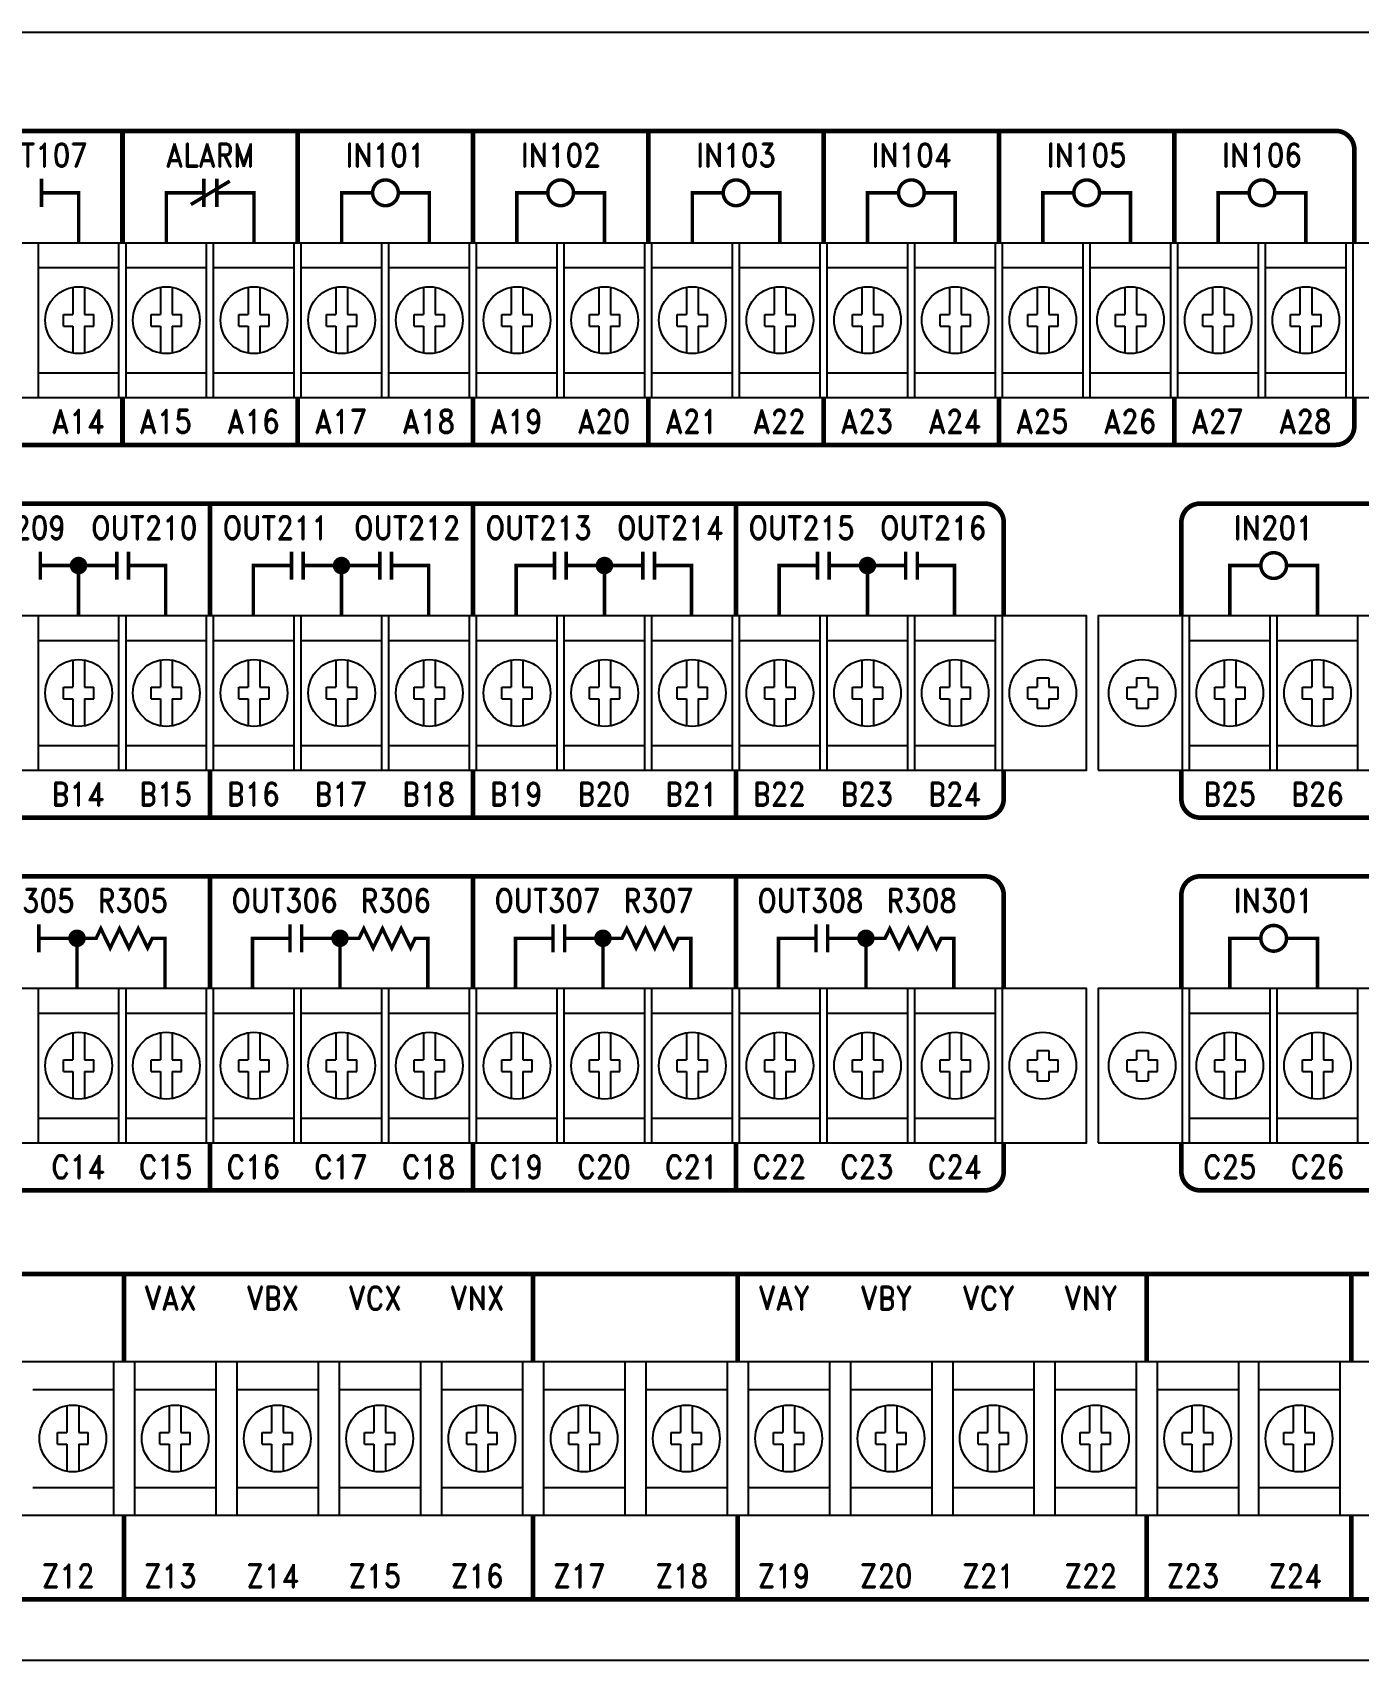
# Model space of a CAD drawing. Extents: x 3.1 to 20.4, y 4.9 to 12.2.
# Drawn here: x 8.7 to 14.38, y 5.27 to 12.23 of the extents above; entities that cross this region are included whole.
import ezdxf
from ezdxf.enums import TextEntityAlignment as Align

# ---------------------------------------------------------------- set-up
doc = ezdxf.new("R2010")
doc.units = 0
doc.header["$MEASUREMENT"] = 0
doc.layers.get('0').update_dxf_attribs({"linetype": 'CONTINUOUS'})
doc.styles.add('ROMAND', font='ROMAND', dxfattribs={"width": 0.875})

msp = doc.modelspace()

# ---------------------------------------------------------------- linework, layer by layer
for p, q in [((20.315, 12.233), (3.185, 12.233)), ((8.7275, 10.672), (8.7275, 11.332)), ((9.0725, 10.672), (9.0725, 11.332)), ((9.1025, 10.672), (9.1025, 11.332)), ((9.4475, 10.672), (9.4475, 11.332)), ((9.4775, 10.672), (9.4775, 11.332)), ((9.8225, 10.672), (9.8225, 11.332)), ((9.8525, 10.672), (9.8525, 11.332)), ((10.1975, 10.672), (10.1975, 11.332)), ((10.2275, 10.672), (10.2275, 11.332)), ((10.5725, 10.672), (10.5725, 11.332)), ((10.6025, 10.672), (10.6025, 11.332)), ((10.9475, 10.672), (10.9475, 11.332)), ((10.9775, 10.672), (10.9775, 11.332)), ((11.3225, 10.672), (11.3225, 11.332)), ((11.3525, 10.672), (11.3525, 11.332)), ((11.6975, 10.672), (11.6975, 11.332)), ((11.7275, 10.672), (11.7275, 11.332)), ((12.0725, 10.672), (12.0725, 11.332)), ((12.1025, 10.672), (12.1025, 11.332)), ((12.4475, 10.672), (12.4475, 11.332)), ((12.4775, 10.672), (12.4775, 11.332)), ((12.8225, 10.672), (12.8225, 11.332)), ((12.8525, 10.672), (12.8525, 11.332)), ((13.1975, 10.672), (13.1975, 11.332)), ((13.2275, 10.672), (13.2275, 11.332)), ((13.5725, 10.672), (13.5725, 11.332)), ((13.6025, 10.672), (13.6025, 11.332)), ((13.9475, 10.672), (13.9475, 11.332)), ((13.9775, 10.672), (13.9775, 11.332)), ((14.3225, 10.672), (14.3225, 11.332)), ((14.3525, 10.672), (14.3525, 11.332)), ((8.7275, 11.227), (9.0725, 11.227)), ((9.1025, 11.227), (9.4475, 11.227)), ((9.4775, 11.227), (9.8225, 11.227)), ((9.8525, 11.227), (10.1975, 11.227)), ((10.2275, 11.227), (10.5725, 11.227)), ((10.6025, 11.227), (10.9475, 11.227)), ((10.9775, 11.227), (11.3225, 11.227)), ((11.3525, 11.227), (11.6975, 11.227)), ((11.7275, 11.227), (12.0725, 11.227)), ((12.1025, 11.227), (12.4475, 11.227)), ((12.4775, 11.227), (12.8225, 11.227)), ((12.8525, 11.227), (13.1975, 11.227)), ((13.2275, 11.227), (13.5725, 11.227)), ((13.6025, 11.227), (13.9475, 11.227)), ((13.9775, 11.227), (14.3225, 11.227)), ((8.7275, 10.777), (9.0725, 10.777)), ((9.1025, 10.777), (9.4475, 10.777)), ((9.4775, 10.777), (9.8225, 10.777)), ((9.8525, 10.777), (10.1975, 10.777)), ((10.2275, 10.777), (10.5725, 10.777)), ((10.6025, 10.777), (10.9475, 10.777)), ((10.9775, 10.777), (11.3225, 10.777)), ((11.3525, 10.777), (11.6975, 10.777)), ((11.7275, 10.777), (12.0725, 10.777)), ((12.1025, 10.777), (12.4475, 10.777)), ((12.4775, 10.777), (12.8225, 10.777)), ((12.8525, 10.777), (13.1975, 10.777)), ((13.2275, 10.777), (13.5725, 10.777)), ((13.6025, 10.777), (13.9475, 10.777)), ((13.9775, 10.777), (14.3225, 10.777)), ((8.7275, 9.077), (8.7275, 9.737)), ((9.0725, 9.077), (9.0725, 9.737)), ((9.1025, 9.077), (9.1025, 9.737)), ((9.4475, 9.077), (9.4475, 9.737)), ((9.4775, 9.077), (9.4775, 9.737)), ((9.8225, 9.077), (9.8225, 9.737)), ((9.8525, 9.077), (9.8525, 9.737)), ((10.1975, 9.077), (10.1975, 9.737)), ((10.2275, 9.077), (10.2275, 9.737)), ((10.5725, 9.077), (10.5725, 9.737)), ((10.6025, 9.077), (10.6025, 9.737)), ((10.9475, 9.077), (10.9475, 9.737)), ((10.9775, 9.077), (10.9775, 9.737)), ((11.3225, 9.077), (11.3225, 9.737)), ((11.3525, 9.077), (11.3525, 9.737)), ((11.6975, 9.077), (11.6975, 9.737)), ((11.7275, 9.077), (11.7275, 9.737)), ((12.0725, 9.077), (12.0725, 9.737)), ((12.1025, 9.077), (12.1025, 9.737)), ((12.4475, 9.077), (12.4475, 9.737)), ((12.4775, 9.077), (12.4775, 9.737)), ((12.8225, 9.077), (12.8225, 9.737)), ((12.8525, 9.077), (12.8525, 9.737)), ((13.6225, 9.077), (13.6225, 9.737)), ((13.6525, 9.077), (13.6525, 9.737)), ((13.9975, 9.077), (13.9975, 9.737)), ((14.0275, 9.077), (14.0275, 9.737)), ((14.3725, 9.077), (14.3725, 9.737)), ((8.7275, 9.632), (9.0725, 9.632)), ((9.1025, 9.632), (9.4475, 9.632)), ((9.4775, 9.632), (9.8225, 9.632)), ((9.8525, 9.632), (10.1975, 9.632)), ((10.2275, 9.632), (10.5725, 9.632)), ((10.6025, 9.632), (10.9475, 9.632)), ((10.9775, 9.632), (11.3225, 9.632)), ((11.3525, 9.632), (11.6975, 9.632)), ((11.7275, 9.632), (12.0725, 9.632)), ((12.1025, 9.632), (12.4475, 9.632)), ((12.4775, 9.632), (12.8225, 9.632)), ((13.6525, 9.632), (13.9975, 9.632)), ((14.0275, 9.632), (14.3725, 9.632)), ((8.7275, 9.182), (9.0725, 9.182)), ((9.1025, 9.182), (9.4475, 9.182)), ((9.4775, 9.182), (9.8225, 9.182)), ((9.8525, 9.182), (10.1975, 9.182)), ((10.2275, 9.182), (10.5725, 9.182)), ((10.6025, 9.182), (10.9475, 9.182)), ((10.9775, 9.182), (11.3225, 9.182)), ((11.3525, 9.182), (11.6975, 9.182)), ((11.7275, 9.182), (12.0725, 9.182)), ((12.1025, 9.182), (12.4475, 9.182)), ((12.4775, 9.182), (12.8225, 9.182)), ((13.6525, 9.182), (13.9975, 9.182)), ((14.0275, 9.182), (14.3725, 9.182)), ((8.7275, 7.482), (8.7275, 8.142)), ((9.0725, 7.482), (9.0725, 8.142)), ((9.1025, 7.482), (9.1025, 8.142)), ((9.4475, 7.482), (9.4475, 8.142)), ((9.4775, 7.482), (9.4775, 8.142)), ((9.8225, 7.482), (9.8225, 8.142)), ((9.8525, 7.482), (9.8525, 8.142)), ((10.1975, 7.482), (10.1975, 8.142)), ((10.2275, 7.482), (10.2275, 8.142)), ((10.5725, 7.482), (10.5725, 8.142)), ((10.6025, 7.482), (10.6025, 8.142)), ((10.9475, 7.482), (10.9475, 8.142)), ((10.9775, 7.482), (10.9775, 8.142)), ((11.3225, 7.482), (11.3225, 8.142)), ((11.3525, 7.482), (11.3525, 8.142)), ((11.6975, 7.482), (11.6975, 8.142)), ((11.7275, 7.482), (11.7275, 8.142)), ((12.0725, 7.482), (12.0725, 8.142)), ((12.1025, 7.482), (12.1025, 8.142)), ((12.4475, 7.482), (12.4475, 8.142)), ((12.4775, 7.482), (12.4775, 8.142)), ((12.8225, 7.482), (12.8225, 8.142)), ((12.8525, 7.482), (12.8525, 8.142)), ((13.6225, 7.482), (13.6225, 8.142)), ((13.6525, 7.482), (13.6525, 8.142)), ((13.9975, 7.482), (13.9975, 8.142)), ((14.0275, 7.482), (14.0275, 8.142)), ((14.3725, 7.482), (14.3725, 8.142)), ((8.7275, 8.037), (9.0725, 8.037)), ((9.1025, 8.037), (9.4475, 8.037)), ((9.4775, 8.037), (9.8225, 8.037)), ((9.8525, 8.037), (10.1975, 8.037)), ((10.2275, 8.037), (10.5725, 8.037)), ((10.6025, 8.037), (10.9475, 8.037)), ((10.9775, 8.037), (11.3225, 8.037)), ((11.3525, 8.037), (11.6975, 8.037)), ((11.7275, 8.037), (12.0725, 8.037)), ((12.1025, 8.037), (12.4475, 8.037)), ((12.4775, 8.037), (12.8225, 8.037)), ((13.6525, 8.037), (13.9975, 8.037)), ((14.0275, 8.037), (14.3725, 8.037)), ((8.7275, 7.587), (9.0725, 7.587)), ((9.1025, 7.587), (9.4475, 7.587)), ((9.4775, 7.587), (9.8225, 7.587)), ((9.8525, 7.587), (10.1975, 7.587)), ((10.2275, 7.587), (10.5725, 7.587)), ((10.6025, 7.587), (10.9475, 7.587)), ((10.9775, 7.587), (11.3225, 7.587)), ((11.3525, 7.587), (11.6975, 7.587)), ((11.7275, 7.587), (12.0725, 7.587)), ((12.1025, 7.587), (12.4475, 7.587)), ((12.4775, 7.587), (12.8225, 7.587)), ((13.6525, 7.587), (13.9975, 7.587)), ((14.0275, 7.587), (14.3725, 7.587)), ((8.7038, 6.427), (9.0488, 6.427)), ((9.1413, 6.427), (9.4863, 6.427)), ((9.5788, 6.427), (9.9238, 6.427)), ((10.0162, 6.427), (10.3613, 6.427)), ((10.4537, 6.427), (10.7988, 6.427)), ((10.8912, 6.427), (11.2363, 6.427)), ((11.3287, 6.427), (11.6738, 6.427)), ((11.7662, 6.427), (12.1113, 6.427)), ((12.2037, 6.427), (12.5488, 6.427)), ((12.6412, 6.427), (12.9863, 6.427)), ((13.0787, 6.427), (13.4238, 6.427)), ((13.5162, 6.427), (13.8613, 6.427)), ((13.9494, 6.427), (14.2944, 6.427)), ((8.7038, 6.007), (9.0488, 6.007)), ((9.1413, 6.007), (9.4863, 6.007)), ((9.5788, 6.007), (9.9238, 6.007)), ((10.0162, 6.007), (10.3613, 6.007)), ((10.4537, 6.007), (10.7988, 6.007)), ((10.8912, 6.007), (11.2363, 6.007)), ((11.3287, 6.007), (11.6738, 6.007)), ((11.7662, 6.007), (12.1113, 6.007)), ((12.2037, 6.007), (12.5488, 6.007)), ((12.6412, 6.007), (12.9863, 6.007)), ((13.0787, 6.007), (13.4238, 6.007)), ((13.5162, 6.007), (13.8613, 6.007)), ((13.9494, 6.007), (14.2944, 6.007)), ((20.315, 5.267), (3.185, 5.267))]:
    msp.add_line(p, q)
at = {"linetype": 'CONTINUOUS'}
for p, q in [((8.875, 11.1428), (8.875, 11.027)), ((8.925, 11.1428), (8.925, 11.027)), ((9.25, 11.1428), (9.25, 11.027)), ((9.3, 11.1428), (9.3, 11.027)), ((9.625, 11.1428), (9.625, 11.027)), ((9.675, 11.1428), (9.675, 11.027)), ((10, 11.1428), (10, 11.027)), ((10.05, 11.1428), (10.05, 11.027)), ((10.375, 11.1428), (10.375, 11.027)), ((10.425, 11.1428), (10.425, 11.027)), ((10.75, 11.1428), (10.75, 11.027)), ((10.8, 11.1428), (10.8, 11.027)), ((11.125, 11.1428), (11.125, 11.027)), ((11.175, 11.1428), (11.175, 11.027)), ((11.5, 11.1428), (11.5, 11.027)), ((11.55, 11.1428), (11.55, 11.027)), ((11.875, 11.1428), (11.875, 11.027)), ((11.925, 11.1428), (11.925, 11.027)), ((12.25, 11.1428), (12.25, 11.027)), ((12.3, 11.1428), (12.3, 11.027)), ((12.625, 11.1428), (12.625, 11.027)), ((12.675, 11.1428), (12.675, 11.027)), ((13, 11.1428), (13, 11.027)), ((13.05, 11.1428), (13.05, 11.027)), ((13.375, 11.1428), (13.375, 11.027)), ((13.425, 11.1428), (13.425, 11.027)), ((13.75, 11.1428), (13.75, 11.027)), ((13.8, 11.1428), (13.8, 11.027)), ((14.125, 11.1428), (14.125, 11.027)), ((14.175, 11.1428), (14.175, 11.027)), ((8.835, 10.977), (8.835, 11.027)), ((8.835, 11.027), (8.875, 11.027)), ((8.925, 11.027), (8.965, 11.027)), ((8.965, 10.977), (8.965, 11.027)), ((9.21, 11.027), (9.25, 11.027)), ((9.21, 10.977), (9.21, 11.027)), ((9.3, 11.027), (9.34, 11.027)), ((9.34, 10.977), (9.34, 11.027)), ((9.585, 10.977), (9.585, 11.027)), ((9.585, 11.027), (9.625, 11.027)), ((9.675, 11.027), (9.715, 11.027)), ((9.715, 10.977), (9.715, 11.027)), ((9.96, 10.977), (9.96, 11.027)), ((9.96, 11.027), (10, 11.027)), ((10.05, 11.027), (10.09, 11.027)), ((10.09, 10.977), (10.09, 11.027)), ((10.335, 11.027), (10.375, 11.027)), ((10.335, 10.977), (10.335, 11.027)), ((10.425, 11.027), (10.465, 11.027)), ((10.465, 10.977), (10.465, 11.027)), ((10.71, 10.977), (10.71, 11.027)), ((10.71, 11.027), (10.75, 11.027)), ((10.8, 11.027), (10.84, 11.027)), ((10.84, 10.977), (10.84, 11.027)), ((11.085, 10.977), (11.085, 11.027)), ((11.085, 11.027), (11.125, 11.027)), ((11.175, 11.027), (11.215, 11.027)), ((11.215, 10.977), (11.215, 11.027)), ((11.46, 10.977), (11.46, 11.027)), ((11.46, 11.027), (11.5, 11.027)), ((11.55, 11.027), (11.59, 11.027)), ((11.59, 10.977), (11.59, 11.027)), ((11.835, 10.977), (11.835, 11.027)), ((11.835, 11.027), (11.875, 11.027)), ((11.925, 11.027), (11.965, 11.027)), ((11.965, 10.977), (11.965, 11.027)), ((12.21, 10.977), (12.21, 11.027)), ((12.21, 11.027), (12.25, 11.027)), ((12.3, 11.027), (12.34, 11.027)), ((12.34, 10.977), (12.34, 11.027)), ((12.585, 10.977), (12.585, 11.027)), ((12.585, 11.027), (12.625, 11.027)), ((12.675, 11.027), (12.715, 11.027)), ((12.715, 10.977), (12.715, 11.027)), ((12.96, 10.977), (12.96, 11.027)), ((12.96, 11.027), (13, 11.027)), ((13.05, 11.027), (13.09, 11.027)), ((13.09, 10.977), (13.09, 11.027)), ((13.335, 11.027), (13.375, 11.027)), ((13.335, 10.977), (13.335, 11.027)), ((13.425, 11.027), (13.465, 11.027)), ((13.465, 10.977), (13.465, 11.027)), ((13.71, 10.977), (13.71, 11.027)), ((13.71, 11.027), (13.75, 11.027)), ((13.8, 11.027), (13.84, 11.027)), ((13.84, 10.977), (13.84, 11.027)), ((14.085, 10.977), (14.085, 11.027)), ((14.085, 11.027), (14.125, 11.027)), ((14.175, 11.027), (14.215, 11.027)), ((14.215, 10.977), (14.215, 11.027)), ((8.835, 10.977), (8.875, 10.977)), ((8.875, 10.977), (8.875, 10.8612)), ((8.925, 10.977), (8.925, 10.8612)), ((8.925, 10.977), (8.965, 10.977)), ((9.21, 10.977), (9.25, 10.977)), ((9.25, 10.977), (9.25, 10.8612)), ((9.3, 10.977), (9.3, 10.8612)), ((9.3, 10.977), (9.34, 10.977)), ((9.585, 10.977), (9.625, 10.977)), ((9.625, 10.977), (9.625, 10.8612)), ((9.675, 10.977), (9.675, 10.8612)), ((9.675, 10.977), (9.715, 10.977)), ((9.96, 10.977), (10, 10.977)), ((10, 10.977), (10, 10.8612)), ((10.05, 10.977), (10.05, 10.8612)), ((10.05, 10.977), (10.09, 10.977)), ((10.335, 10.977), (10.375, 10.977)), ((10.375, 10.977), (10.375, 10.8612)), ((10.425, 10.977), (10.425, 10.8612)), ((10.425, 10.977), (10.465, 10.977)), ((10.71, 10.977), (10.75, 10.977)), ((10.75, 10.977), (10.75, 10.8612)), ((10.8, 10.977), (10.8, 10.8612)), ((10.8, 10.977), (10.84, 10.977)), ((11.085, 10.977), (11.125, 10.977)), ((11.125, 10.977), (11.125, 10.8612)), ((11.175, 10.977), (11.175, 10.8612)), ((11.175, 10.977), (11.215, 10.977)), ((11.46, 10.977), (11.5, 10.977)), ((11.5, 10.977), (11.5, 10.8612)), ((11.55, 10.977), (11.55, 10.8612)), ((11.55, 10.977), (11.59, 10.977)), ((11.835, 10.977), (11.875, 10.977)), ((11.875, 10.977), (11.875, 10.8612)), ((11.925, 10.977), (11.925, 10.8612)), ((11.925, 10.977), (11.965, 10.977)), ((12.21, 10.977), (12.25, 10.977)), ((12.25, 10.977), (12.25, 10.8612)), ((12.3, 10.977), (12.3, 10.8612)), ((12.3, 10.977), (12.34, 10.977)), ((12.585, 10.977), (12.625, 10.977)), ((12.625, 10.977), (12.625, 10.8612)), ((12.675, 10.977), (12.675, 10.8612)), ((12.675, 10.977), (12.715, 10.977)), ((12.96, 10.977), (13, 10.977)), ((13, 10.977), (13, 10.8612)), ((13.05, 10.977), (13.05, 10.8612)), ((13.05, 10.977), (13.09, 10.977)), ((13.335, 10.977), (13.375, 10.977)), ((13.375, 10.977), (13.375, 10.8612)), ((13.425, 10.977), (13.425, 10.8612)), ((13.425, 10.977), (13.465, 10.977)), ((13.71, 10.977), (13.75, 10.977)), ((13.75, 10.977), (13.75, 10.8612)), ((13.8, 10.977), (13.8, 10.8612)), ((13.8, 10.977), (13.84, 10.977)), ((14.085, 10.977), (14.125, 10.977)), ((14.125, 10.977), (14.125, 10.8612)), ((14.175, 10.977), (14.175, 10.8612)), ((14.175, 10.977), (14.215, 10.977)), ((8.875, 9.5478), (8.875, 9.432)), ((8.925, 9.5478), (8.925, 9.432)), ((9.25, 9.5478), (9.25, 9.432)), ((9.3, 9.5478), (9.3, 9.432)), ((9.625, 9.5478), (9.625, 9.432)), ((9.675, 9.5478), (9.675, 9.432)), ((10, 9.5478), (10, 9.432)), ((10.05, 9.5478), (10.05, 9.432)), ((10.375, 9.5478), (10.375, 9.432)), ((10.425, 9.5478), (10.425, 9.432)), ((10.75, 9.5478), (10.75, 9.432)), ((10.8, 9.5478), (10.8, 9.432)), ((11.125, 9.5478), (11.125, 9.432)), ((11.175, 9.5478), (11.175, 9.432)), ((11.5, 9.5478), (11.5, 9.432)), ((11.55, 9.5478), (11.55, 9.432)), ((11.875, 9.5478), (11.875, 9.432)), ((11.925, 9.5478), (11.925, 9.432)), ((12.25, 9.5478), (12.25, 9.432)), ((12.3, 9.5478), (12.3, 9.432)), ((12.625, 9.5478), (12.625, 9.432)), ((12.675, 9.5478), (12.675, 9.432)), ((13.8, 9.5478), (13.8, 9.432)), ((13.85, 9.5478), (13.85, 9.432)), ((14.175, 9.5478), (14.175, 9.432)), ((14.225, 9.5478), (14.225, 9.432)), ((8.835, 9.432), (8.875, 9.432)), ((8.835, 9.382), (8.835, 9.432)), ((8.925, 9.432), (8.965, 9.432)), ((8.965, 9.382), (8.965, 9.432)), ((9.21, 9.432), (9.25, 9.432)), ((9.21, 9.382), (9.21, 9.432)), ((9.3, 9.432), (9.34, 9.432)), ((9.34, 9.382), (9.34, 9.432)), ((9.585, 9.432), (9.625, 9.432)), ((9.585, 9.382), (9.585, 9.432)), ((9.675, 9.432), (9.715, 9.432)), ((9.715, 9.382), (9.715, 9.432)), ((9.96, 9.382), (9.96, 9.432)), ((9.96, 9.432), (10, 9.432)), ((10.05, 9.432), (10.09, 9.432)), ((10.09, 9.382), (10.09, 9.432)), ((10.335, 9.432), (10.375, 9.432)), ((10.335, 9.382), (10.335, 9.432)), ((10.425, 9.432), (10.465, 9.432)), ((10.465, 9.382), (10.465, 9.432)), ((10.71, 9.382), (10.71, 9.432)), ((10.71, 9.432), (10.75, 9.432)), ((10.8, 9.432), (10.84, 9.432)), ((10.84, 9.382), (10.84, 9.432)), ((11.085, 9.382), (11.085, 9.432)), ((11.085, 9.432), (11.125, 9.432)), ((11.175, 9.432), (11.215, 9.432)), ((11.215, 9.382), (11.215, 9.432)), ((11.46, 9.382), (11.46, 9.432)), ((11.46, 9.432), (11.5, 9.432)), ((11.55, 9.432), (11.59, 9.432)), ((11.59, 9.382), (11.59, 9.432)), ((11.835, 9.382), (11.835, 9.432)), ((11.835, 9.432), (11.875, 9.432)), ((11.925, 9.432), (11.965, 9.432)), ((11.965, 9.382), (11.965, 9.432)), ((12.21, 9.382), (12.21, 9.432)), ((12.21, 9.432), (12.25, 9.432)), ((12.3, 9.432), (12.34, 9.432)), ((12.34, 9.382), (12.34, 9.432)), ((12.585, 9.382), (12.585, 9.432)), ((12.585, 9.432), (12.625, 9.432)), ((12.675, 9.432), (12.715, 9.432)), ((12.715, 9.382), (12.715, 9.432)), ((12.96, 9.432), (13, 9.432)), ((12.96, 9.382), (12.96, 9.432)), ((13, 9.472), (13, 9.432)), ((13, 9.472), (13.05, 9.472)), ((13.05, 9.472), (13.05, 9.432)), ((13.05, 9.432), (13.09, 9.432)), ((13.09, 9.382), (13.09, 9.432)), ((13.385, 9.382), (13.385, 9.432)), ((13.385, 9.432), (13.425, 9.432)), ((13.425, 9.472), (13.425, 9.432)), ((13.425, 9.472), (13.475, 9.472)), ((13.475, 9.472), (13.475, 9.432)), ((13.475, 9.432), (13.515, 9.432)), ((13.515, 9.382), (13.515, 9.432)), ((13.76, 9.382), (13.76, 9.432)), ((13.76, 9.432), (13.8, 9.432)), ((13.85, 9.432), (13.89, 9.432)), ((13.89, 9.382), (13.89, 9.432)), ((14.135, 9.382), (14.135, 9.432)), ((14.135, 9.432), (14.175, 9.432)), ((14.225, 9.432), (14.265, 9.432)), ((14.265, 9.382), (14.265, 9.432)), ((8.835, 9.382), (8.875, 9.382)), ((8.875, 9.382), (8.875, 9.2662)), ((8.925, 9.382), (8.925, 9.2662)), ((8.925, 9.382), (8.965, 9.382)), ((9.21, 9.382), (9.25, 9.382)), ((9.25, 9.382), (9.25, 9.2662)), ((9.3, 9.382), (9.3, 9.2662)), ((9.3, 9.382), (9.34, 9.382)), ((9.585, 9.382), (9.625, 9.382)), ((9.625, 9.382), (9.625, 9.2662)), ((9.675, 9.382), (9.675, 9.2662)), ((9.675, 9.382), (9.715, 9.382)), ((9.96, 9.382), (10, 9.382)), ((10, 9.382), (10, 9.2662)), ((10.05, 9.382), (10.05, 9.2662)), ((10.05, 9.382), (10.09, 9.382)), ((10.335, 9.382), (10.375, 9.382)), ((10.375, 9.382), (10.375, 9.2662)), ((10.425, 9.382), (10.425, 9.2662)), ((10.425, 9.382), (10.465, 9.382)), ((10.71, 9.382), (10.75, 9.382)), ((10.75, 9.382), (10.75, 9.2662)), ((10.8, 9.382), (10.84, 9.382)), ((10.8, 9.382), (10.8, 9.2662)), ((11.085, 9.382), (11.125, 9.382)), ((11.125, 9.382), (11.125, 9.2662)), ((11.175, 9.382), (11.175, 9.2662)), ((11.175, 9.382), (11.215, 9.382)), ((11.46, 9.382), (11.5, 9.382)), ((11.5, 9.382), (11.5, 9.2662)), ((11.55, 9.382), (11.55, 9.2662)), ((11.55, 9.382), (11.59, 9.382)), ((11.835, 9.382), (11.875, 9.382)), ((11.875, 9.382), (11.875, 9.2662)), ((11.925, 9.382), (11.925, 9.2662)), ((11.925, 9.382), (11.965, 9.382)), ((12.21, 9.382), (12.25, 9.382)), ((12.25, 9.382), (12.25, 9.2662)), ((12.3, 9.382), (12.3, 9.2662)), ((12.3, 9.382), (12.34, 9.382)), ((12.585, 9.382), (12.625, 9.382)), ((12.625, 9.382), (12.625, 9.2662)), ((12.675, 9.382), (12.675, 9.2662)), ((12.675, 9.382), (12.715, 9.382)), ((12.96, 9.382), (13, 9.382)), ((13, 9.382), (13, 9.342)), ((13, 9.342), (13.05, 9.342)), ((13.05, 9.382), (13.05, 9.342)), ((13.05, 9.382), (13.09, 9.382)), ((13.385, 9.382), (13.425, 9.382)), ((13.425, 9.382), (13.425, 9.342)), ((13.425, 9.342), (13.475, 9.342)), ((13.475, 9.382), (13.515, 9.382)), ((13.475, 9.382), (13.475, 9.342)), ((13.76, 9.382), (13.8, 9.382)), ((13.8, 9.382), (13.8, 9.2662)), ((13.85, 9.382), (13.85, 9.2662)), ((13.85, 9.382), (13.89, 9.382)), ((14.135, 9.382), (14.175, 9.382)), ((14.175, 9.382), (14.175, 9.2662)), ((14.225, 9.382), (14.225, 9.2662)), ((14.225, 9.382), (14.265, 9.382)), ((8.875, 7.9528), (8.875, 7.837)), ((8.925, 7.9528), (8.925, 7.837)), ((9.25, 7.9528), (9.25, 7.837)), ((9.3, 7.9528), (9.3, 7.837)), ((9.625, 7.9528), (9.625, 7.837)), ((9.675, 7.9528), (9.675, 7.837)), ((10, 7.9528), (10, 7.837)), ((10.05, 7.9528), (10.05, 7.837)), ((10.375, 7.9528), (10.375, 7.837)), ((10.425, 7.9528), (10.425, 7.837)), ((10.75, 7.9528), (10.75, 7.837)), ((10.8, 7.9528), (10.8, 7.837)), ((11.125, 7.9528), (11.125, 7.837)), ((11.175, 7.9528), (11.175, 7.837)), ((11.5, 7.9528), (11.5, 7.837)), ((11.55, 7.9528), (11.55, 7.837)), ((11.875, 7.9528), (11.875, 7.837)), ((11.925, 7.9528), (11.925, 7.837)), ((12.25, 7.9528), (12.25, 7.837)), ((12.3, 7.9528), (12.3, 7.837)), ((12.625, 7.9528), (12.625, 7.837)), ((12.675, 7.9528), (12.675, 7.837)), ((13.8, 7.9528), (13.8, 7.837)), ((13.85, 7.9528), (13.85, 7.837)), ((14.175, 7.9528), (14.175, 7.837)), ((14.225, 7.9528), (14.225, 7.837)), ((13, 7.877), (13, 7.837)), ((13, 7.877), (13.05, 7.877)), ((13.05, 7.877), (13.05, 7.837)), ((13.425, 7.877), (13.425, 7.837)), ((13.425, 7.877), (13.475, 7.877)), ((13.475, 7.877), (13.475, 7.837)), ((8.835, 7.837), (8.875, 7.837)), ((8.835, 7.787), (8.835, 7.837)), ((8.925, 7.837), (8.965, 7.837)), ((8.965, 7.787), (8.965, 7.837)), ((9.21, 7.837), (9.25, 7.837)), ((9.21, 7.787), (9.21, 7.837)), ((9.3, 7.837), (9.34, 7.837)), ((9.34, 7.787), (9.34, 7.837)), ((9.585, 7.837), (9.625, 7.837)), ((9.585, 7.787), (9.585, 7.837)), ((9.675, 7.837), (9.715, 7.837)), ((9.715, 7.787), (9.715, 7.837)), ((9.96, 7.787), (9.96, 7.837)), ((9.96, 7.837), (10, 7.837)), ((10.05, 7.837), (10.09, 7.837)), ((10.09, 7.787), (10.09, 7.837)), ((10.335, 7.837), (10.375, 7.837)), ((10.335, 7.787), (10.335, 7.837)), ((10.425, 7.837), (10.465, 7.837)), ((10.465, 7.787), (10.465, 7.837)), ((10.71, 7.787), (10.71, 7.837)), ((10.71, 7.837), (10.75, 7.837)), ((10.8, 7.837), (10.84, 7.837)), ((10.84, 7.787), (10.84, 7.837)), ((11.085, 7.787), (11.085, 7.837)), ((11.085, 7.837), (11.125, 7.837)), ((11.175, 7.837), (11.215, 7.837)), ((11.215, 7.787), (11.215, 7.837)), ((11.46, 7.787), (11.46, 7.837)), ((11.46, 7.837), (11.5, 7.837)), ((11.55, 7.837), (11.59, 7.837)), ((11.59, 7.787), (11.59, 7.837)), ((11.835, 7.787), (11.835, 7.837)), ((11.835, 7.837), (11.875, 7.837)), ((11.925, 7.837), (11.965, 7.837)), ((11.965, 7.787), (11.965, 7.837)), ((12.21, 7.787), (12.21, 7.837)), ((12.21, 7.837), (12.25, 7.837)), ((12.3, 7.837), (12.34, 7.837)), ((12.34, 7.787), (12.34, 7.837)), ((12.585, 7.787), (12.585, 7.837)), ((12.585, 7.837), (12.625, 7.837)), ((12.675, 7.837), (12.715, 7.837)), ((12.715, 7.787), (12.715, 7.837)), ((12.96, 7.837), (13, 7.837)), ((12.96, 7.787), (12.96, 7.837)), ((13.05, 7.837), (13.09, 7.837)), ((13.09, 7.787), (13.09, 7.837)), ((13.385, 7.787), (13.385, 7.837)), ((13.385, 7.837), (13.425, 7.837)), ((13.475, 7.837), (13.515, 7.837)), ((13.515, 7.787), (13.515, 7.837)), ((13.76, 7.787), (13.76, 7.837)), ((13.76, 7.837), (13.8, 7.837)), ((13.85, 7.837), (13.89, 7.837)), ((13.89, 7.787), (13.89, 7.837)), ((14.135, 7.787), (14.135, 7.837)), ((14.135, 7.837), (14.175, 7.837)), ((14.225, 7.837), (14.265, 7.837)), ((14.265, 7.787), (14.265, 7.837)), ((8.835, 7.787), (8.875, 7.787)), ((8.875, 7.787), (8.875, 7.6712)), ((8.925, 7.787), (8.925, 7.6712)), ((8.925, 7.787), (8.965, 7.787)), ((9.21, 7.787), (9.25, 7.787)), ((9.25, 7.787), (9.25, 7.6712)), ((9.3, 7.787), (9.3, 7.6712)), ((9.3, 7.787), (9.34, 7.787)), ((9.585, 7.787), (9.625, 7.787)), ((9.625, 7.787), (9.625, 7.6712)), ((9.675, 7.787), (9.675, 7.6712)), ((9.675, 7.787), (9.715, 7.787)), ((9.96, 7.787), (10, 7.787)), ((10, 7.787), (10, 7.6712)), ((10.05, 7.787), (10.05, 7.6712)), ((10.05, 7.787), (10.09, 7.787)), ((10.335, 7.787), (10.375, 7.787)), ((10.375, 7.787), (10.375, 7.6712)), ((10.425, 7.787), (10.425, 7.6712)), ((10.425, 7.787), (10.465, 7.787)), ((10.71, 7.787), (10.75, 7.787)), ((10.75, 7.787), (10.75, 7.6712)), ((10.8, 7.787), (10.84, 7.787)), ((10.8, 7.787), (10.8, 7.6712)), ((11.085, 7.787), (11.125, 7.787)), ((11.125, 7.787), (11.125, 7.6712)), ((11.175, 7.787), (11.175, 7.6712)), ((11.175, 7.787), (11.215, 7.787)), ((11.46, 7.787), (11.5, 7.787)), ((11.5, 7.787), (11.5, 7.6712)), ((11.55, 7.787), (11.55, 7.6712)), ((11.55, 7.787), (11.59, 7.787)), ((11.835, 7.787), (11.875, 7.787)), ((11.875, 7.787), (11.875, 7.6712)), ((11.925, 7.787), (11.925, 7.6712)), ((11.925, 7.787), (11.965, 7.787)), ((12.21, 7.787), (12.25, 7.787)), ((12.25, 7.787), (12.25, 7.6712)), ((12.3, 7.787), (12.3, 7.6712)), ((12.3, 7.787), (12.34, 7.787)), ((12.585, 7.787), (12.625, 7.787)), ((12.625, 7.787), (12.625, 7.6712)), ((12.675, 7.787), (12.675, 7.6712)), ((12.675, 7.787), (12.715, 7.787)), ((12.96, 7.787), (13, 7.787)), ((13, 7.787), (13, 7.747)), ((13, 7.747), (13.05, 7.747)), ((13.05, 7.787), (13.05, 7.747)), ((13.05, 7.787), (13.09, 7.787)), ((13.385, 7.787), (13.425, 7.787)), ((13.425, 7.787), (13.425, 7.747)), ((13.425, 7.747), (13.475, 7.747)), ((13.475, 7.787), (13.515, 7.787)), ((13.475, 7.787), (13.475, 7.747)), ((13.76, 7.787), (13.8, 7.787)), ((13.8, 7.787), (13.8, 7.6712)), ((13.85, 7.787), (13.85, 7.6712)), ((13.85, 7.787), (13.89, 7.787)), ((14.135, 7.787), (14.175, 7.787)), ((14.175, 7.787), (14.175, 7.6712)), ((14.225, 7.787), (14.225, 7.6712)), ((14.225, 7.787), (14.265, 7.787)), ((9.0493, 6.545), (9.0493, 5.889)), ((9.1393, 6.545), (9.1393, 5.889)), ((9.4868, 6.545), (9.4868, 5.889)), ((9.5768, 6.545), (9.5768, 5.889)), ((9.9243, 6.545), (9.9243, 5.889)), ((10.0143, 6.545), (10.0143, 5.889)), ((10.3618, 6.545), (10.3618, 5.889)), ((10.4518, 6.545), (10.4518, 5.889)), ((10.7993, 6.545), (10.7993, 5.889)), ((10.8893, 6.545), (10.8893, 5.889)), ((11.2368, 6.545), (11.2368, 5.889)), ((11.3268, 6.545), (11.3268, 5.889)), ((11.6743, 6.545), (11.6743, 5.889)), ((11.7643, 6.545), (11.7643, 5.889)), ((12.1118, 6.545), (12.1118, 5.889)), ((12.2018, 6.545), (12.2018, 5.889)), ((12.5493, 6.545), (12.5493, 5.889)), ((12.6393, 6.545), (12.6393, 5.889)), ((12.9868, 6.545), (12.9868, 5.889)), ((13.0768, 6.545), (13.0768, 5.889)), ((13.4243, 6.545), (13.4243, 5.889)), ((13.5143, 6.545), (13.5143, 5.889)), ((13.8618, 6.545), (13.8618, 5.889)), ((13.9469, 6.545), (13.9469, 5.889)), ((14.2949, 6.545), (14.2949, 5.889)), ((8.85, 6.3578), (8.85, 6.242)), ((8.9, 6.3578), (8.9, 6.242)), ((9.2875, 6.3578), (9.2875, 6.242)), ((9.3375, 6.3578), (9.3375, 6.242)), ((9.725, 6.3578), (9.725, 6.242)), ((9.775, 6.3578), (9.775, 6.242)), ((10.1625, 6.3578), (10.1625, 6.242)), ((10.2125, 6.3578), (10.2125, 6.242)), ((10.6, 6.3578), (10.6, 6.242)), ((10.65, 6.3578), (10.65, 6.242)), ((11.0375, 6.3578), (11.0375, 6.242)), ((11.0875, 6.3578), (11.0875, 6.242)), ((11.475, 6.3578), (11.475, 6.242)), ((11.525, 6.3578), (11.525, 6.242)), ((11.9125, 6.3578), (11.9125, 6.242)), ((11.9625, 6.3578), (11.9625, 6.242)), ((12.35, 6.3578), (12.35, 6.242)), ((12.4, 6.3578), (12.4, 6.242)), ((12.7875, 6.3578), (12.7875, 6.242)), ((12.8375, 6.3578), (12.8375, 6.242)), ((13.225, 6.3578), (13.225, 6.242)), ((13.275, 6.3578), (13.275, 6.242)), ((13.6625, 6.3578), (13.6625, 6.242)), ((13.7125, 6.3578), (13.7125, 6.242)), ((14.0957, 6.3578), (14.0957, 6.242)), ((14.1457, 6.3578), (14.1457, 6.242)), ((8.81, 6.242), (8.85, 6.242)), ((8.81, 6.192), (8.81, 6.242)), ((8.9, 6.242), (8.94, 6.242)), ((8.94, 6.192), (8.94, 6.242)), ((9.2475, 6.242), (9.2875, 6.242)), ((9.2475, 6.192), (9.2475, 6.242)), ((9.3375, 6.242), (9.3775, 6.242)), ((9.3775, 6.192), (9.3775, 6.242)), ((9.685, 6.242), (9.725, 6.242)), ((9.685, 6.192), (9.685, 6.242)), ((9.775, 6.242), (9.815, 6.242)), ((9.815, 6.192), (9.815, 6.242)), ((10.1225, 6.242), (10.1625, 6.242)), ((10.1225, 6.192), (10.1225, 6.242)), ((10.2125, 6.242), (10.2525, 6.242)), ((10.2525, 6.192), (10.2525, 6.242)), ((10.56, 6.242), (10.6, 6.242)), ((10.56, 6.192), (10.56, 6.242)), ((10.65, 6.242), (10.69, 6.242)), ((10.69, 6.192), (10.69, 6.242)), ((10.9975, 6.242), (11.0375, 6.242)), ((10.9975, 6.192), (10.9975, 6.242)), ((11.0875, 6.242), (11.1275, 6.242)), ((11.1275, 6.192), (11.1275, 6.242)), ((11.435, 6.242), (11.475, 6.242)), ((11.435, 6.192), (11.435, 6.242)), ((11.525, 6.242), (11.565, 6.242)), ((11.565, 6.192), (11.565, 6.242)), ((11.8725, 6.242), (11.9125, 6.242)), ((11.8725, 6.192), (11.8725, 6.242)), ((11.9625, 6.242), (12.0025, 6.242)), ((12.0025, 6.192), (12.0025, 6.242)), ((12.31, 6.242), (12.35, 6.242)), ((12.31, 6.192), (12.31, 6.242)), ((12.4, 6.242), (12.44, 6.242)), ((12.44, 6.192), (12.44, 6.242)), ((12.7475, 6.242), (12.7875, 6.242)), ((12.7475, 6.192), (12.7475, 6.242)), ((12.8375, 6.242), (12.8775, 6.242)), ((12.8775, 6.192), (12.8775, 6.242)), ((13.185, 6.242), (13.225, 6.242)), ((13.185, 6.192), (13.185, 6.242)), ((13.275, 6.242), (13.315, 6.242)), ((13.315, 6.192), (13.315, 6.242)), ((13.6225, 6.242), (13.6625, 6.242)), ((13.6225, 6.192), (13.6225, 6.242)), ((13.7125, 6.242), (13.7525, 6.242)), ((13.7525, 6.192), (13.7525, 6.242)), ((14.0557, 6.242), (14.0957, 6.242)), ((14.0557, 6.192), (14.0557, 6.242)), ((14.1457, 6.242), (14.1857, 6.242)), ((14.1857, 6.192), (14.1857, 6.242)), ((8.81, 6.192), (8.85, 6.192)), ((8.85, 6.192), (8.85, 6.0762)), ((8.9, 6.192), (8.9, 6.0762)), ((8.9, 6.192), (8.94, 6.192)), ((9.2475, 6.192), (9.2875, 6.192)), ((9.2875, 6.192), (9.2875, 6.0762)), ((9.3375, 6.192), (9.3375, 6.0762)), ((9.3375, 6.192), (9.3775, 6.192)), ((9.685, 6.192), (9.725, 6.192)), ((9.725, 6.192), (9.725, 6.0762)), ((9.775, 6.192), (9.775, 6.0762)), ((9.775, 6.192), (9.815, 6.192)), ((10.1225, 6.192), (10.1625, 6.192)), ((10.1625, 6.192), (10.1625, 6.0762)), ((10.2125, 6.192), (10.2125, 6.0762)), ((10.2125, 6.192), (10.2525, 6.192)), ((10.56, 6.192), (10.6, 6.192)), ((10.6, 6.192), (10.6, 6.0762)), ((10.65, 6.192), (10.65, 6.0762)), ((10.65, 6.192), (10.69, 6.192)), ((10.9975, 6.192), (11.0375, 6.192)), ((11.0375, 6.192), (11.0375, 6.0762)), ((11.0875, 6.192), (11.1275, 6.192)), ((11.0875, 6.192), (11.0875, 6.0762)), ((11.435, 6.192), (11.475, 6.192)), ((11.475, 6.192), (11.475, 6.0762)), ((11.525, 6.192), (11.525, 6.0762)), ((11.525, 6.192), (11.565, 6.192)), ((11.8725, 6.192), (11.9125, 6.192)), ((11.9125, 6.192), (11.9125, 6.0762)), ((11.9625, 6.192), (11.9625, 6.0762)), ((11.9625, 6.192), (12.0025, 6.192)), ((12.31, 6.192), (12.35, 6.192)), ((12.35, 6.192), (12.35, 6.0762)), ((12.4, 6.192), (12.4, 6.0762)), ((12.4, 6.192), (12.44, 6.192)), ((12.7475, 6.192), (12.7875, 6.192)), ((12.7875, 6.192), (12.7875, 6.0762)), ((12.8375, 6.192), (12.8375, 6.0762)), ((12.8375, 6.192), (12.8775, 6.192)), ((13.185, 6.192), (13.225, 6.192)), ((13.225, 6.192), (13.225, 6.0762)), ((13.275, 6.192), (13.275, 6.0762)), ((13.275, 6.192), (13.315, 6.192)), ((13.6225, 6.192), (13.6625, 6.192)), ((13.6625, 6.192), (13.6625, 6.0762)), ((13.7125, 6.192), (13.7125, 6.0762)), ((13.7125, 6.192), (13.7525, 6.192)), ((14.0557, 6.192), (14.0957, 6.192)), ((14.0957, 6.192), (14.0957, 6.0762)), ((14.1457, 6.192), (14.1857, 6.192)), ((14.1457, 6.192), (14.1457, 6.0762))]:
    msp.add_line(p, q, dxfattribs=at)
at = {"const_width": 0.02}
for points in [[(14.3575, 11.332), (14.3575, 11.7323, 0.414214), (14.2775, 11.8123), (3.8975, 11.8123, 0.414214), (3.8175, 11.7323), (3.8175, 11.332)], [(3.8175, 10.672), (3.8175, 10.5487, 0.414214), (3.8975, 10.4687), (14.2775, 10.4687, 0.414214), (14.3575, 10.5487), (14.3575, 10.672)], [(12.8575, 9.737), (12.8575, 10.1373, 0.414214), (12.7775, 10.2173), (3.8975, 10.2173, 0.414214), (3.8175, 10.1373), (3.8175, 9.737)], [(19.6575, 9.737), (19.6575, 10.1373, 0.414214), (19.5775, 10.2173), (13.6975, 10.2173, 0.414214), (13.6175, 10.1373), (13.6175, 9.737)], [(3.8175, 9.077), (3.8175, 8.9537, 0.414214), (3.8975, 8.8737), (12.7775, 8.8737, 0.414214), (12.8575, 8.9537), (12.8575, 9.077)], [(13.6175, 9.077), (13.6175, 8.9537, 0.414214), (13.6975, 8.8737), (19.5775, 8.8737, 0.414214), (19.6575, 8.9537), (19.6575, 9.077)], [(12.8575, 8.142), (12.8575, 8.5423, 0.414214), (12.7775, 8.6223), (3.8975, 8.6223, 0.414214), (3.8175, 8.5423), (3.8175, 8.142)], [(19.6575, 8.142), (19.6575, 8.5423, 0.414214), (19.5775, 8.6223), (13.6975, 8.6223, 0.414214), (13.6175, 8.5423), (13.6175, 8.142)], [(3.8175, 7.482), (3.8175, 7.3587, 0.414214), (3.8975, 7.2787), (12.7775, 7.2787, 0.414214), (12.8575, 7.3587), (12.8575, 7.482)], [(13.6175, 7.482), (13.6175, 7.3587, 0.414214), (13.6975, 7.2787), (19.5775, 7.2787, 0.414214), (19.6575, 7.3587), (19.6575, 7.482)]]:
    msp.add_lwpolyline(points, format="xyb", dxfattribs=at)
for points, const_width in [([(9.0875, 11.332), (9.0875, 11.8123)], 0.02), ([(9.8375, 11.332), (9.8375, 11.8123)], 0.02), ([(10.587, 11.332), (10.587, 11.8123)], 0.02), ([(11.3375, 11.332), (11.3375, 11.8123)], 0.02), ([(12.0875, 11.332), (12.0875, 11.8123)], 0.02), ([(12.8375, 11.332), (12.8375, 11.8123)], 0.02), ([(13.5875, 11.332), (13.5875, 11.8123)], 0.02), ([(8.7412, 11.6072), (8.7412, 11.4872)], 0.015), ([(9.38, 11.4972), (9.5464, 11.5972)], 0.015), ([(9.4357, 11.6072), (9.4357, 11.4872)], 0.015), ([(9.4912, 11.6072), (9.4912, 11.4872)], 0.015), ([(8.7412, 11.5472), (8.9, 11.5472), (8.9, 11.332)], 0.015), ([(9.275, 11.332), (9.275, 11.5472), (9.4357, 11.5472)], 0.015), ([(9.4912, 11.5472), (9.65, 11.5472), (9.65, 11.332)], 0.015), ([(10.025, 11.332), (10.025, 11.5472), (10.1575, 11.5472)], 0.015), ([(10.4, 11.332), (10.4, 11.5472), (10.2675, 11.5472)], 0.015), ([(10.7745, 11.332), (10.7745, 11.5472), (10.907, 11.5472)], 0.015), ([(11.1495, 11.332), (11.1495, 11.5472), (11.017, 11.5472)], 0.015), ([(11.525, 11.332), (11.525, 11.5472), (11.6575, 11.5472)], 0.015), ([(11.9, 11.332), (11.9, 11.5472), (11.7675, 11.5472)], 0.015), ([(12.275, 11.332), (12.275, 11.5472), (12.4075, 11.5472)], 0.015), ([(12.65, 11.332), (12.65, 11.5472), (12.5175, 11.5472)], 0.015), ([(13.025, 11.332), (13.025, 11.5472), (13.1575, 11.5472)], 0.015), ([(13.4, 11.332), (13.4, 11.5472), (13.2675, 11.5472)], 0.015), ([(13.775, 11.332), (13.775, 11.5472), (13.9075, 11.5472)], 0.015), ([(14.15, 11.332), (14.15, 11.5472), (14.0175, 11.5472)], 0.015), ([(9.0875, 10.4687), (9.0875, 10.672)], 0.02), ([(9.8375, 10.4687), (9.8375, 10.672)], 0.02), ([(10.587, 10.4687), (10.587, 10.672)], 0.02), ([(11.3375, 10.4687), (11.3375, 10.672)], 0.02), ([(12.0875, 10.4687), (12.0875, 10.672)], 0.02), ([(12.8375, 10.4687), (12.8375, 10.672)], 0.02), ([(13.5875, 10.4687), (13.5875, 10.672)], 0.02), ([(9.462, 9.737), (9.462, 10.2173)], 0.02), ([(10.587, 9.737), (10.587, 10.2173)], 0.02), ([(11.712, 9.737), (11.712, 10.2173)], 0.02), ([(8.7357, 10.0122), (8.7357, 9.8922)], 0.015), ([(9.0632, 10.0122), (9.0632, 9.8922)], 0.015), ([(9.1132, 10.0122), (9.1132, 9.8922)], 0.015), ([(9.8107, 10.0122), (9.8107, 9.8922)], 0.015), ([(9.8607, 10.0122), (9.8607, 9.8922)], 0.015), ([(10.1882, 10.0122), (10.1882, 9.8922)], 0.015), ([(10.2382, 10.0122), (10.2382, 9.8922)], 0.015), ([(10.9357, 10.0122), (10.9357, 9.8922)], 0.015), ([(10.9857, 10.0122), (10.9857, 9.8922)], 0.015), ([(11.3132, 10.0122), (11.3132, 9.8922)], 0.015), ([(11.3632, 10.0122), (11.3632, 9.8922)], 0.015), ([(12.0607, 10.0122), (12.0607, 9.8922)], 0.015), ([(12.1107, 10.0122), (12.1107, 9.8922)], 0.015), ([(12.4382, 10.0122), (12.4382, 9.8922)], 0.015), ([(12.4882, 10.0122), (12.4882, 9.8922)], 0.015), ([(8.7357, 9.9522), (9.0632, 9.9522)], 0.015), ([(8.8995, 9.9522), (8.8995, 9.737)], 0.015), ([(9.1132, 9.9522), (9.272, 9.9522), (9.272, 9.737)], 0.015), ([(9.647, 9.737), (9.647, 9.9522), (9.8107, 9.9522)], 0.015), ([(9.8607, 9.9522), (10.1882, 9.9522)], 0.015), ([(10.0245, 9.9522), (10.0245, 9.737)], 0.015), ([(10.2382, 9.9522), (10.397, 9.9522), (10.397, 9.737)], 0.015), ([(10.772, 9.737), (10.772, 9.9522), (10.9357, 9.9522)], 0.015), ([(10.9857, 9.9522), (11.3132, 9.9522)], 0.015), ([(11.1495, 9.9522), (11.1495, 9.737)], 0.015), ([(11.3632, 9.9522), (11.522, 9.9522), (11.522, 9.737)], 0.015), ([(11.897, 9.737), (11.897, 9.9522), (12.0607, 9.9522)], 0.015), ([(12.1107, 9.9522), (12.4382, 9.9522)], 0.015), ([(12.2745, 9.9522), (12.2745, 9.737)], 0.015), ([(12.4882, 9.9522), (12.647, 9.9522), (12.647, 9.737)], 0.015), ([(13.825, 9.737), (13.825, 9.9522), (13.9575, 9.9522)], 0.015), ([(14.2, 9.737), (14.2, 9.9522), (14.0675, 9.9522)], 0.015), ([(9.462, 8.8737), (9.462, 9.077)], 0.02), ([(10.587, 8.8737), (10.587, 9.077)], 0.02), ([(11.712, 8.8737), (11.712, 9.077)], 0.02), ([(9.462, 8.142), (9.462, 8.6223)], 0.02), ([(10.587, 8.142), (10.587, 8.6223)], 0.02), ([(11.712, 8.142), (11.712, 8.6223)], 0.02), ([(8.7292, 8.4172), (8.7292, 8.2972)], 0.015), ([(8.7292, 8.3572), (8.9748, 8.3572), (8.9948, 8.3984), (9.0348, 8.3159), (9.0748, 8.3984), (9.1148, 8.3159), (9.1548, 8.3984), (9.1948, 8.3159), (9.2148, 8.3572), (9.269, 8.3572), (9.269, 8.142)], 0.015), ([(8.893, 8.3572), (8.893, 8.142)], 0.015), ([(9.644, 8.142), (9.644, 8.3572), (9.8042, 8.3572)], 0.015), ([(9.8042, 8.4172), (9.8042, 8.2972)], 0.015), ([(9.8542, 8.4172), (9.8542, 8.2972)], 0.015), ([(9.8542, 8.3572), (10.0998, 8.3572), (10.1198, 8.3984), (10.1598, 8.3159), (10.1998, 8.3984), (10.2398, 8.3159), (10.2798, 8.3984), (10.3198, 8.3159), (10.3398, 8.3572), (10.394, 8.3572), (10.394, 8.142)], 0.015), ([(10.018, 8.3572), (10.018, 8.142)], 0.015), ([(10.769, 8.142), (10.769, 8.3572), (10.9292, 8.3572)], 0.015), ([(10.9292, 8.4172), (10.9292, 8.2972)], 0.015), ([(10.9792, 8.4172), (10.9792, 8.2972)], 0.015), ([(10.9792, 8.3572), (11.2248, 8.3572), (11.2448, 8.3984), (11.2848, 8.3159), (11.3248, 8.3984), (11.3648, 8.3159), (11.4048, 8.3984), (11.4448, 8.3159), (11.4648, 8.3572), (11.519, 8.3572), (11.519, 8.142)], 0.015), ([(11.143, 8.3572), (11.143, 8.142)], 0.015), ([(11.894, 8.142), (11.894, 8.3572), (12.0542, 8.3572)], 0.015), ([(12.0542, 8.4172), (12.0542, 8.2972)], 0.015), ([(12.1042, 8.4172), (12.1042, 8.2972)], 0.015), ([(12.1042, 8.3572), (12.3498, 8.3572), (12.3698, 8.3984), (12.4098, 8.3159), (12.4498, 8.3984), (12.4898, 8.3159), (12.5298, 8.3984), (12.5698, 8.3159), (12.5898, 8.3572), (12.644, 8.3572), (12.644, 8.142)], 0.015), ([(12.268, 8.3572), (12.268, 8.142)], 0.015), ([(13.825, 8.142), (13.825, 8.3572), (13.9575, 8.3572)], 0.015), ([(14.2, 8.142), (14.2, 8.3572), (14.0675, 8.3572)], 0.015), ([(9.462, 7.2787), (9.462, 7.482)], 0.02), ([(10.587, 7.2787), (10.587, 7.482)], 0.02), ([(11.712, 7.2787), (11.712, 7.482)], 0.02), ([(9.0943, 6.9207), (9.0943, 6.545)], 0.02), ([(10.8443, 6.9207), (10.8443, 6.545)], 0.02), ([(11.7193, 6.9207), (11.7193, 6.545)], 0.02), ([(13.4693, 6.9207), (13.4693, 6.545)], 0.02), ([(14.3443, 6.9207), (14.3443, 6.545)], 0.02), ([(9.0943, 5.889), (9.0943, 5.5281)], 0.02), ([(10.8443, 5.889), (10.8443, 5.5281)], 0.02), ([(11.7193, 5.889), (11.7193, 5.5281)], 0.02), ([(13.4693, 5.889), (13.4693, 5.5281)], 0.02), ([(14.3443, 5.889), (14.3443, 5.5281)], 0.02)]:
    msp.add_lwpolyline(points, dxfattribs=dict(const_width=const_width))
for points, const_width in [([(10.1575, 11.5472, 1), (10.2675, 11.5472, 1)], 0.015), ([(10.907, 11.5472, 1), (11.017, 11.5472, 1)], 0.015), ([(11.6575, 11.5472, 1), (11.7675, 11.5472, 1)], 0.015), ([(12.4075, 11.5472, 1), (12.5175, 11.5472, 1)], 0.015), ([(13.1575, 11.5472, 1), (13.2675, 11.5472, 1)], 0.015), ([(13.9075, 11.5472, 1), (14.0175, 11.5472, 1)], 0.015), ([(8.8807, 9.9522, 1), (8.9182, 9.9522, 1)], 0.0375), ([(10.0057, 9.9522, 1), (10.0432, 9.9522, 1)], 0.0375), ([(11.1307, 9.9522, 1), (11.1682, 9.9522, 1)], 0.0375), ([(12.2557, 9.9522, 1), (12.2932, 9.9522, 1)], 0.0375), ([(13.9575, 9.9522, 1), (14.0675, 9.9522, 1)], 0.015), ([(8.8742, 8.3572, 1), (8.9117, 8.3572, 1)], 0.0375), ([(9.9992, 8.3572, 1), (10.0367, 8.3572, 1)], 0.0375), ([(11.1242, 8.3572, 1), (11.1617, 8.3572, 1)], 0.0375), ([(12.2492, 8.3572, 1), (12.2867, 8.3572, 1)], 0.0375), ([(13.9575, 8.3572, 1), (14.0675, 8.3572, 1)], 0.015)]:
    msp.add_lwpolyline(points, format="xyb", close=True, dxfattribs=dict(const_width=const_width))
for points in [[(3.462, 10.672), (14.712, 10.672), (14.712, 11.332), (3.462, 11.332)], [(3.462, 9.077), (13.212, 9.077), (13.212, 9.737), (3.462, 9.737)], [(13.262, 9.077), (20.012, 9.077), (20.012, 9.737), (13.262, 9.737)], [(3.462, 7.482), (13.212, 7.482), (13.212, 8.142), (3.462, 8.142)], [(13.262, 7.482), (20.012, 7.482), (20.012, 8.142), (13.262, 8.142)], [(3.4063, 5.889), (15.6562, 5.889), (15.6562, 6.545), (3.4063, 6.545)]]:
    msp.add_lwpolyline(points, close=True)
at = {"linetype": 'CONTINUOUS', "const_width": 0.02}
for points in [[(3.7887, 6.545), (3.7887, 6.8407, -0.414214), (3.8687, 6.9207), (15.1937, 6.9207, -0.414214), (15.2737, 6.8407), (15.2737, 6.545)], [(15.2737, 5.889), (15.2737, 5.6081, -0.414214), (15.1937, 5.5281), (3.8687, 5.5281, -0.414214), (3.7887, 5.6081), (3.7887, 5.889)]]:
    msp.add_lwpolyline(points, format="xyb", dxfattribs=at)
for centre in [(8.9, 11.002), (9.275, 11.002), (9.65, 11.002), (10.025, 11.002), (10.4, 11.002), (10.775, 11.002), (11.15, 11.002), (11.525, 11.002), (11.9, 11.002), (12.275, 11.002), (12.65, 11.002), (13.025, 11.002), (13.4, 11.002), (13.775, 11.002), (14.15, 11.002), (8.9, 9.407), (9.275, 9.407), (9.65, 9.407), (10.025, 9.407), (10.4, 9.407), (10.775, 9.407), (11.15, 9.407), (11.525, 9.407), (11.9, 9.407), (12.275, 9.407), (12.65, 9.407), (13.025, 9.407), (13.45, 9.407), (13.825, 9.407), (14.2, 9.407), (8.9, 7.812), (9.275, 7.812), (9.65, 7.812), (10.025, 7.812), (10.4, 7.812), (10.775, 7.812), (11.15, 7.812), (11.525, 7.812), (11.9, 7.812), (12.275, 7.812), (12.65, 7.812), (13.025, 7.812), (13.45, 7.812), (13.825, 7.812), (14.2, 7.812), (8.875, 6.217), (9.3125, 6.217), (9.75, 6.217), (10.1875, 6.217), (10.625, 6.217), (11.0625, 6.217), (11.5, 6.217), (11.9375, 6.217), (12.375, 6.217), (12.8125, 6.217), (13.25, 6.217), (13.6875, 6.217), (14.1207, 6.217)]:
    msp.add_circle(centre, 0.143)

# ---------------------------------------------------------------- texts
at = {"style": 'ROMAND', "width": 0.875}
for s, p in [('OUT107', (8.7125, 11.6589)), ('ALARM', (9.4625, 11.6589)), ('IN101', (10.2125, 11.6589)), ('IN102', (10.9625, 11.6589)), ('IN103', (11.7125, 11.6589)), ('IN104', (12.4625, 11.6589)), ('IN105', (13.2125, 11.6589)), ('IN106', (13.9625, 11.6589)), ('A14', (8.8974, 10.5194)), ('A15', (9.2724, 10.5194)), ('A16', (9.6474, 10.5194)), ('A17', (10.0224, 10.5194)), ('A18', (10.3974, 10.5194)), ('A19', (10.7724, 10.5194)), ('A20', (11.1474, 10.5194)), ('A21', (11.5224, 10.5194)), ('A22', (11.8974, 10.5194)), ('A23', (12.2724, 10.5194)), ('A24', (12.6474, 10.5194)), ('A25', (13.0224, 10.5194)), ('A26', (13.3974, 10.5194)), ('A27', (13.7724, 10.5194)), ('A28', (14.1474, 10.5194)), ('OUT209', (8.6182, 10.064)), ('OUT210', (9.1807, 10.064)), ('OUT211', (9.7432, 10.064)), ('OUT212', (10.3057, 10.064)), ('OUT213', (10.8682, 10.064)), ('OUT214', (11.4307, 10.064)), ('OUT215', (11.9932, 10.064)), ('OUT216', (12.5557, 10.064)), ('IN201', (14.0125, 10.0639)), ('B14', (8.8974, 8.9244)), ('B15', (9.2724, 8.9244)), ('B16', (9.6474, 8.9244)), ('B17', (10.0224, 8.9244)), ('B18', (10.3974, 8.9244)), ('B19', (10.7724, 8.9244)), ('B20', (11.1474, 8.9244)), ('B21', (11.5224, 8.9244)), ('B22', (11.8974, 8.9244)), ('B23', (12.2724, 8.9244)), ('B24', (12.6474, 8.9244)), ('B25', (13.825, 8.9244)), ('B26', (14.2, 8.9244)), ('IN301', (14.0125, 8.4689)), ('C14', (8.8974, 7.3294)), ('C15', (9.2724, 7.3294)), ('C16', (9.6474, 7.3294)), ('C17', (10.0224, 7.3294)), ('C18', (10.3974, 7.3294)), ('C19', (10.7724, 7.3294)), ('C20', (11.1474, 7.3294)), ('C21', (11.5224, 7.3294)), ('C22', (11.8974, 7.3294)), ('C23', (12.2724, 7.3294)), ('C24', (12.6474, 7.3294)), ('C25', (13.825, 7.3294)), ('C26', (14.2, 7.3294)), ('VAX', (9.293, 6.7674)), ('VBX', (9.7305, 6.7674)), ('VCX', (10.168, 6.7674)), ('VNX', (10.6055, 6.7674)), ('VAY', (11.918, 6.7674)), ('VBY', (12.3555, 6.7674)), ('VCY', (12.793, 6.7674)), ('VNY', (13.2305, 6.7674))]:
    msp.add_text(s, height=0.1, dxfattribs=at).set_placement(p, align=Align.CENTER)
at = {"linetype": 'CONTINUOUS', "style": 'ROMAND', "width": 0.875}
for s, p in [('OUT305', (8.656, 8.469)), ('R305', (9.132, 8.469)), ('OUT306', (9.781, 8.469)), ('R306', (10.257, 8.469)), ('OUT307', (10.906, 8.469)), ('R307', (11.382, 8.469)), ('OUT308', (12.031, 8.469)), ('R308', (12.507, 8.469))]:
    msp.add_text(s, height=0.1, dxfattribs=at).set_placement(p, align=Align.CENTER)
at = {"style": 'ROMAND', "width": 0.875}
for s, p in [('Z12', (8.855, 5.6289)), ('Z13', (9.2925, 5.6289)), ('Z14', (9.73, 5.6289)), ('Z15', (10.1675, 5.6289)), ('Z16', (10.605, 5.6289)), ('Z17', (11.0425, 5.6289)), ('Z18', (11.48, 5.6289)), ('Z19', (11.9175, 5.6289)), ('Z20', (12.355, 5.6289)), ('Z21', (12.7925, 5.6289)), ('Z22', (13.23, 5.6289)), ('Z23', (13.6675, 5.6289)), ('Z24', (14.105, 5.6289))]:
    msp.add_text(s, height=0.1, dxfattribs=at).set_placement(p, align=Align.MIDDLE)

doc.saveas('drawing.dxf')
